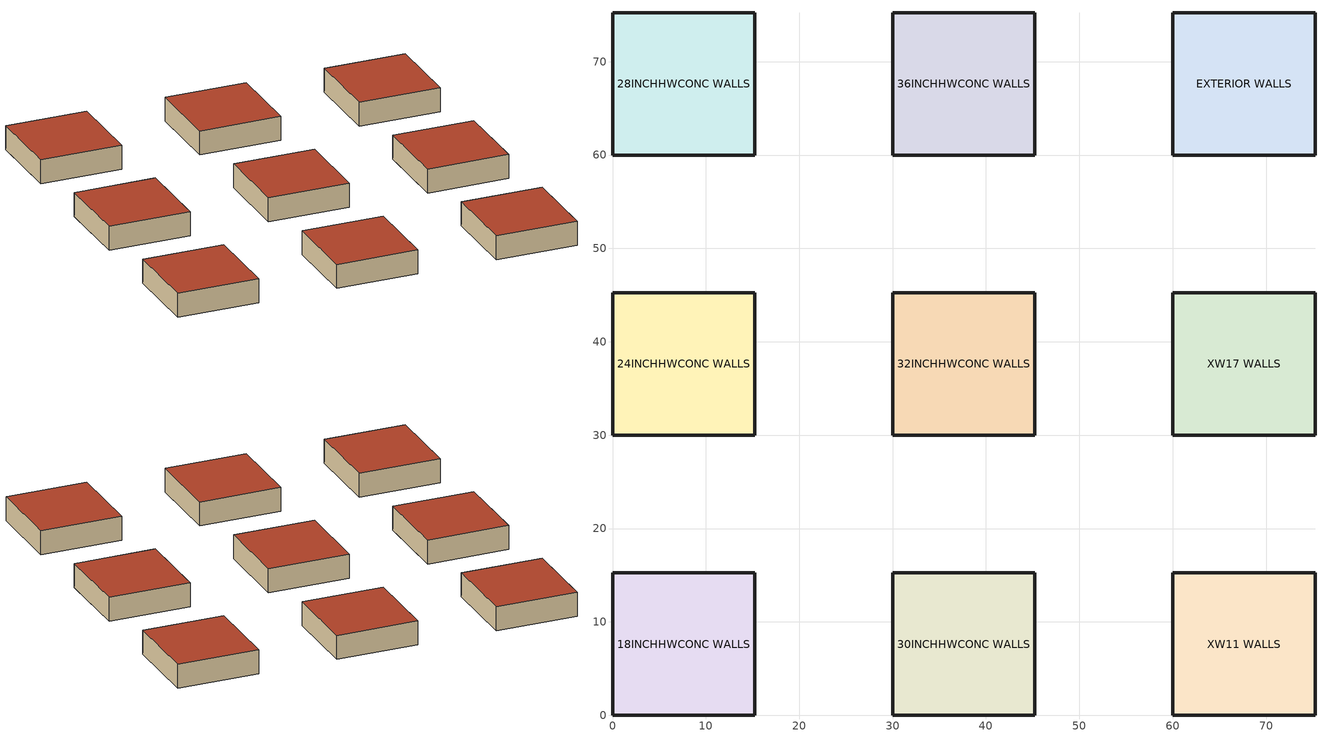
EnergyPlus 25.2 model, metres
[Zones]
18INCHHWCONC WALLS
 floor ground (SLAB FLOOR): 15.24,15.24 15.24,0 0,0 0,15.24 z0
 wall outside (18 INCHHWCONC): 0,0 15.24,0 15.24,15.24 0,15.24 0,0 z0:4.57
 roof outside (ROOF31): 0,15.24 0,0 15.24,0 15.24,15.24 z4.57
24INCHHWCONC WALLS
 floor ground (SLAB FLOOR): 15.24,45.24 15.24,30 0,30 0,45.24 z0
 wall outside (24 INCHHWCONC): 0,30 15.24,30 15.24,45.24 0,45.24 0,30 z0:4.57
 roof outside (ROOF31): 0,45.24 0,30 15.24,30 15.24,45.24 z4.57
28INCHHWCONC WALLS
 floor ground (SLAB FLOOR): 15.24,75.24 15.24,60 0,60 0,75.24 z0
 wall outside (28 INCHHWCONC): 0,60 15.24,60 15.24,75.24 0,75.24 0,60 z0:4.57
 roof outside (ROOF31): 0,75.24 0,60 15.24,60 15.24,75.24 z4.57
30INCHHWCONC WALLS
 floor ground (SLAB FLOOR): 45.24,15.24 45.24,0 30,0 30,15.24 z0
 wall outside (30 INCHHWCONC): 30,0 45.24,0 45.24,15.24 30,15.24 30,0 z0:4.57
 roof outside (ROOF31): 30,15.24 30,0 45.24,0 45.24,15.24 z4.57
32INCHHWCONC WALLS
 floor ground (SLAB FLOOR): 45.24,45.24 45.24,30 30,30 30,45.24 z0
 wall outside (32 INCHHWCONC): 30,30 45.24,30 45.24,45.24 30,45.24 30,30 z0:4.57
 roof outside (ROOF31): 30,45.24 30,30 45.24,30 45.24,45.24 z4.57
36INCHHWCONC WALLS
 floor ground (SLAB FLOOR): 45.24,75.24 45.24,60 30,60 30,75.24 z0
 wall outside (36 INCHHWCONC): 30,60 45.24,60 45.24,75.24 30,75.24 30,60 z0:4.57
 roof outside (ROOF31): 30,75.24 30,60 45.24,60 45.24,75.24 z4.57
XW11 WALLS
 floor ground (SLAB FLOOR): 75.24,15.24 75.24,0 60,0 60,15.24 z0
 wall outside (EXTWALL11): 60,0 75.24,0 75.24,15.24 60,15.24 60,0 z0:4.57
 roof outside (ROOF31): 60,15.24 60,0 75.24,0 75.24,15.24 z4.57
XW17 WALLS
 floor ground (SLAB FLOOR): 75.24,45.24 75.24,30 60,30 60,45.24 z0
 wall outside (EXTWALL17): 60,30 75.24,30 75.24,45.24 60,45.24 60,30 z0:4.57
 roof outside (ROOF31): 60,45.24 60,30 75.24,30 75.24,45.24 z4.57
EXTERIOR WALLS
 floor ground (SLAB FLOOR): 75.24,75.24 75.24,60 60,60 60,75.24 z0
 wall outside (EXTERIOR): 60,60 75.24,60 75.24,75.24 60,75.24 60,60 z0:4.57
 roof outside (ROOF31): 60,75.24 60,60 75.24,60 75.24,75.24 z4.57
[Building]
CTF TEST ZONES: Loads convergence tolerance value=0.04; Maximum number of warmup days=35; Minimum number of warmup days=6; North axis=0; Solar distribution=FullExterior; Temperature convergence tolerance value=0.04; Terrain=Suburbs
[Site:GroundTemperature:BuildingSurface]
18.89, 18.92, 19.02, 19.12, 19.21, 19.23, 19.07, 19.32, 19.09, 19.21, 19.13, 18.96
[Site:Location]
Denver Stapleton Intl Arpt CO USA WMO=724690: Elevation=1611; Latitude=39.77; Longitude=-104.87; Time zone=-7
[SizingPeriod:DesignDay] Barometric pressure=83411; Day of month=21; Daylight saving time indicator=No; Humidity condition type=WetBulb; Rain indicator=No; Snow indicator=No; Solar model indicator=ASHRAEClearSky
Name | Daily dry bulb temperature range | Day type | Maximum dry bulb temperature | Month | Sky clearness | Wetbulb or dewpoint at maximum dry bulb | Wind direction | Wind speed
Denver Stapleton Intl Arpt Ann Clg .4% Condns DB=>MWB | 15.2 | SummerDesignDay | 34.1 | 7 | 1 | 15.9 | 120 | 4
Denver Stapleton Intl Arpt Ann Htg 99.6% Condns DB | 0 | WinterDesignDay | -20 | 12 | 0 | -20 | 180 | 2.3
Denver Stapleton Intl Arpt No Solar Ann Clg .4% Condns DB=>MWB | 15.2 | SummerDesignDay | 34.1 | 7 | 0 | 15.9 | 120 | 4
[Construction]
18 INCHHWCONC: A1 - 1 IN STUCCO, C11 - 12 IN HW CONCRETE, C13 - 6 IN HW CONCRETE, E1 - 3 / 4 IN PLASTER OR GYP BOARD
24 INCHHWCONC: A1 - 1 IN STUCCO, C11 - 12 IN HW CONCRETE, C11 - 12 IN HW CONCRETE, E1 - 3 / 4 IN PLASTER OR GYP BOARD
28 INCHHWCONC: A1 - 1 IN STUCCO, C11 - 12 IN HW CONCRETE, C11 - 12 IN HW CONCRETE, C5 - 4 IN HW CONCRETE, E1 - 3 / 4 IN PLASTER OR GYP BOARD
30 INCHHWCONC: A1 - 1 IN STUCCO, C11 - 12 IN HW CONCRETE, C11 - 12 IN HW CONCRETE, C13 - 6 IN HW CONCRETE, E1 - 3 / 4 IN PLASTER OR GYP BOARD
32 INCHHWCONC: A1 - 1 IN STUCCO, C10 - 8 IN HW CONCRETE, C10 - 8 IN HW CONCRETE, C10 - 8 IN HW CONCRETE, C10 - 8 IN HW CONCRETE, E1 - 3 / 4 IN PLASTER OR GYP BOARD
36 INCHHWCONC: A1 - 1 IN STUCCO, C11 - 12 IN HW CONCRETE, C11 - 12 IN HW CONCRETE, C11 - 12 IN HW CONCRETE, E1 - 3 / 4 IN PLASTER OR GYP BOARD
EXTERIOR: A2 - 4 IN DENSE FACE BRICK, B3 - 2 IN INSULATION, C2 - 4 IN LW CONCRETE BLOCK, E1 - 3 / 4 IN PLASTER OR GYP BOARD
EXTWALL11: A1 - 1 IN STUCCO, C11 - 12 IN HW CONCRETE, E1 - 3 / 4 IN PLASTER OR GYP BOARD
EXTWALL17: A2 - 4 IN DENSE FACE BRICK, C9 - 8 IN COMMON BRICK, B1 - AIRSPACE RESISTANCE, E1 - 3 / 4 IN PLASTER OR GYP BOARD
ROOF31: E2 - 1 / 2 IN SLAG OR STONE, E3 - 3 / 8 IN FELT AND MEMBRANE, B6 - 2 IN DENSE INSULATION, C12 - 2 IN HW CONCRETE
SLAB FLOOR: CONCRETE - SAND AND GRAVEL 4 IN
[Material] Thermal absorptance=0.9
Name | Conductivity | Density | Roughness | Solar absorptance | Specific heat | Thickness | Visible absorptance
A1 - 1 IN STUCCO | 0.691831 | 1858.142 | Smooth | 0.92 | 836.8 | 0.0253898 | 0.92
A2 - 4 IN DENSE FACE BRICK | 1.245296 | 2082.4 | Rough | 0.93 | 920.48 | 0.101498 | 0.93
B3 - 2 IN INSULATION | 0.0432394 | 32.03693 | VeryRough | 0.5 | 836.8 | 0.0509016 | 0.5
B6 - 2 IN DENSE INSULATION | 0.0432394 | 91.30524 | VeryRough | 0.5 | 836.8 | 0.0509016 | 0.5
C2 - 4 IN LW CONCRETE BLOCK | 0.380507 | 608.7016 | MediumRough | 0.65 | 836.8 | 0.101498 | 0.65
C5 - 4 IN HW CONCRETE | 1.729577 | 2242.585 | MediumRough | 0.65 | 836.8 | 0.101498 | 0.65
C9 - 8 IN COMMON BRICK | 0.726422 | 1922.216 | Rough | 0.72 | 836.8 | 0.203302 | 0.72
C10 - 8 IN HW CONCRETE | 1.729577 | 2242.585 | MediumRough | 0.65 | 836.8 | 0.203302 | 0.65
C11 - 12 IN HW CONCRETE | 1.729577 | 2242.585 | MediumRough | 0.65 | 836.8 | 0.3048 | 0.65
C12 - 2 IN HW CONCRETE | 1.729577 | 2242.585 | MediumRough | 0.65 | 836.8 | 0.0509016 | 0.65
C13 - 6 IN HW CONCRETE | 1.729577 | 2242.585 | MediumRough | 0.65 | 836.8 | 0.1524 | 0.65
CONCRETE - SAND AND GRAVEL 4 IN | 1.729577 | 2242.585 | MediumRough | 0.6 | 836.8 | 0.101498 | 0.6
E1 - 3 / 4 IN PLASTER OR GYP BOARD | 0.726422 | 1601.846 | Smooth | 0.92 | 836.8 | 0.01905 | 0.92
E2 - 1 / 2 IN SLAG OR STONE | 1.435549 | 881.0155 | Rough | 0.55 | 1673.6 | 0.0127102 | 0.55
E3 - 3 / 8 IN FELT AND MEMBRANE | 0.190253 | 1121.292 | Rough | 0.75 | 1673.6 | 0.00954024 | 0.75
[Material:AirGap]
B1 - AIRSPACE RESISTANCE: Thermal resistance=0.160367
[Zone] Ceiling height=Autocalculate; Multiplier=1; Type=1; Volume=Autocalculate
18INCHHWCONC WALLS; 24INCHHWCONC WALLS; 28INCHHWCONC WALLS; 30INCHHWCONC WALLS; 32INCHHWCONC WALLS; 36INCHHWCONC WALLS; EXTERIOR WALLS; XW11 WALLS; XW17 WALLS
